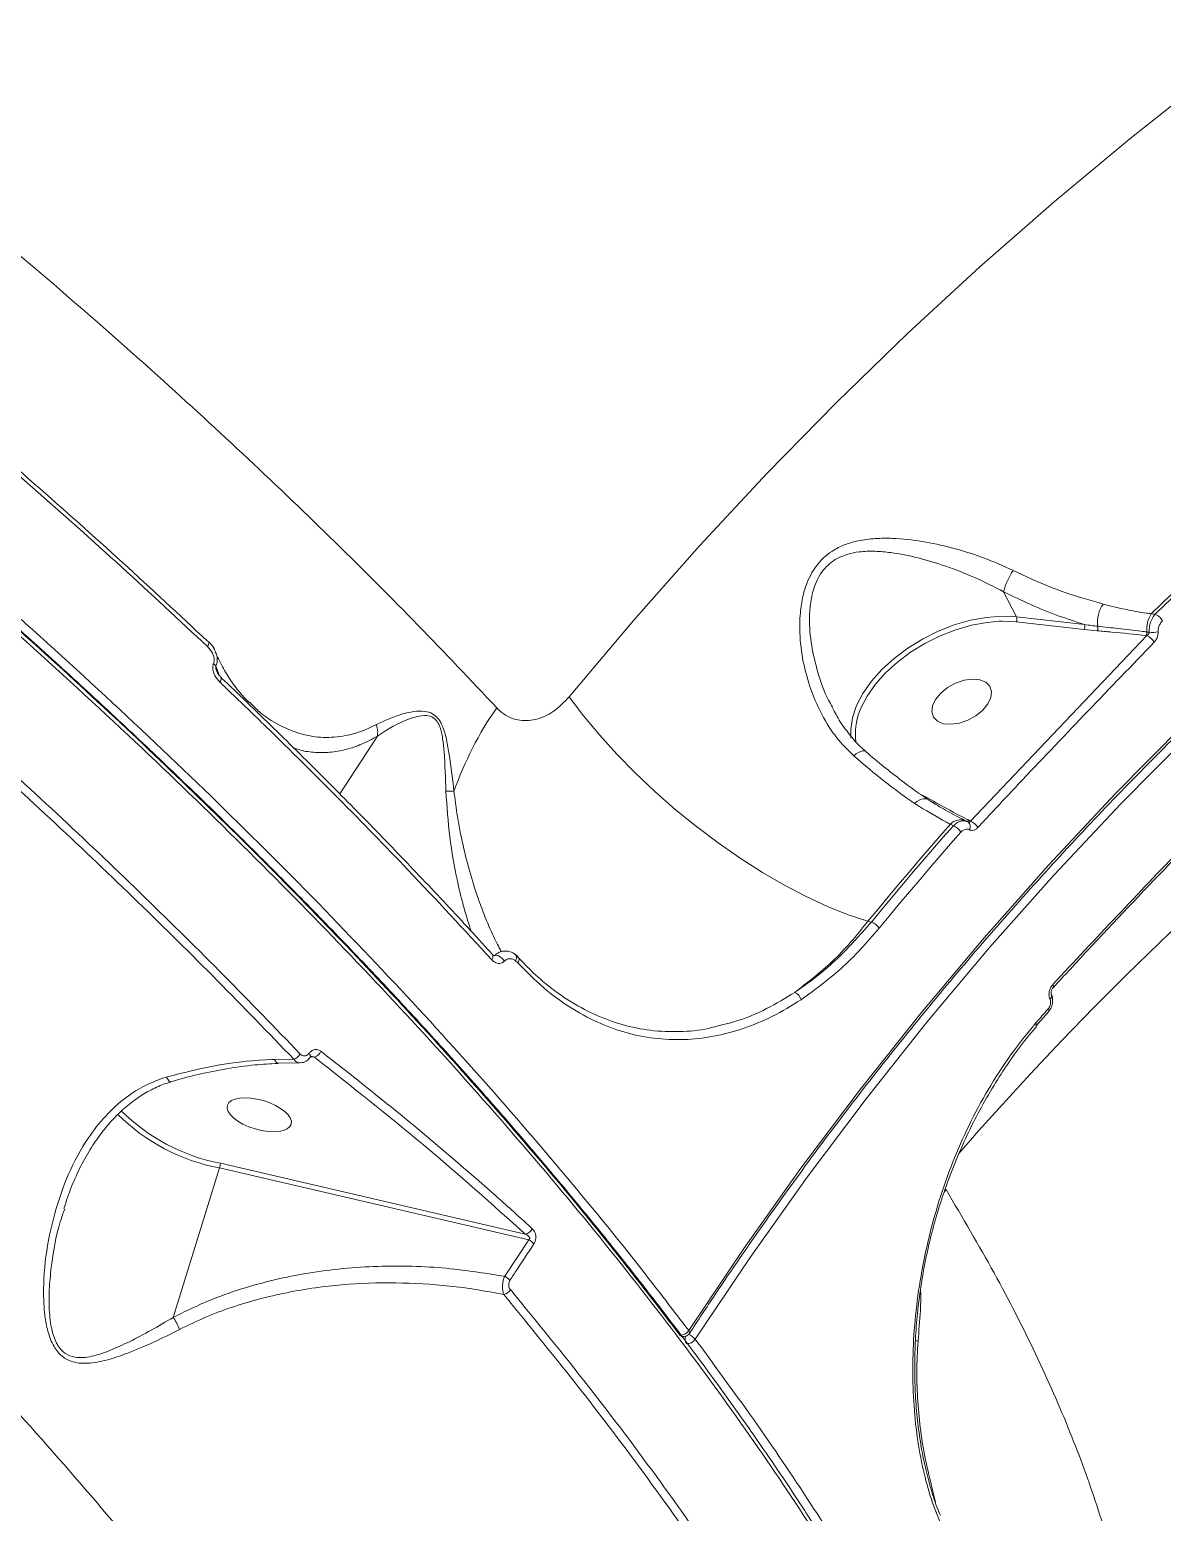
# Model space of a CAD drawing. Header units: millimetres. Extents: x -6104 to 7803, y -6013 to 4803.
# Drawn here: x 800.6 to 959.1, y 1631.9 to 1839.2 of the extents above; entities that cross this region are included whole.
import ezdxf

# ---------------------------------------------------------------- set-up
doc = ezdxf.new("R2010")
doc.units = ezdxf.units.MM
doc.layers.add('DIKOM_ОБЪЕКТ', color=7, linetype='Continuous')

msp = doc.modelspace()

# ---------------------------------------------------------------- linework, layer by layer
at = {"layer": 'DIKOM_ОБЪЕКТ', "color": 7, "linetype": 'Continuous', "lineweight": 15}
for p, q in [((936.854, 1760.641), (938.659, 1757.132)), ((938.659, 1757.132), (938.347, 1757.163)), ((938.604, 1756.427), (948.098, 1755.36)), ((948.153, 1756.065), (938.659, 1757.132)), ((958.054, 1757.507), (957.511, 1757.572)), ((956.885, 1754.506), (932.201, 1728.577)), ((948.098, 1755.36), (949.948, 1755.185)), ((956.783, 1754.518), (956.885, 1754.506)), ((831.45, 1745.138), (831.38, 1745.206)), ((849.258, 1740.454), (844.011, 1732.376)), ((925.769, 1732.038), (925.247, 1732.305)), ((927.136, 1731.295), (925.769, 1732.038)), ((929.415, 1728.129), (929.819, 1727.921)), ((931.147, 1728.821), (931.561, 1728.606)), ((931.518, 1728.628), (931.832, 1728.467)), ((932.201, 1728.577), (931.98, 1728.69)), ((918.355, 1714.444), (917.871, 1714.559)), ((868.598, 1709.042), (868.91, 1708.764)), ((943.514, 1704.36), (943.524, 1704.341)), ((943.784, 1705.313), (943.775, 1705.304)), ((943.327, 1703.672), (943.336, 1703.653)), ((943.131, 1701.915), (941.375, 1699.899)), ((837.563, 1695.274), (834.852, 1695.247)), ((838.37, 1694.748), (835.362, 1694.721)), ((839.926, 1695.588), (840.467, 1695.553)), ((820.707, 1659.172), (827.178, 1680.068)), ((827.178, 1680.068), (870.438, 1670.023)), ((869.954, 1670.827), (827.301, 1680.731)), ((928.537, 1676.69), (928.798, 1677.038)), ((870.438, 1670.023), (867.069, 1664.918)), ((927.337, 1633.269), (926.913, 1635.065))]:
    msp.add_line(p, q, dxfattribs=at)
at = {"layer": 'DIKOM_ОБЪЕКТ', "color": 7, "linetype": 'Continuous', "lineweight": 15, "flags": 128}
for points in [[(1022.055, 1870.646), (1010.336, 1863.625), (998.791, 1856.297), (987.428, 1848.664), (976.253, 1840.732), (965.271, 1832.504), (954.488, 1823.986), (943.911, 1815.182), (933.545, 1806.097), (923.396, 1796.736), (913.469, 1787.103), (903.771, 1777.205), (894.306, 1767.046), (885.079, 1756.633), (876.096, 1745.97)], [(1106.134, 1839.539), (1093.947, 1834.025), (1081.916, 1828.165), (1070.05, 1821.962), (1058.356, 1815.42), (1046.842, 1808.544), (1035.515, 1801.337), (1024.383, 1793.805), (1013.453, 1785.952), (1002.732, 1777.785), (992.227, 1769.307), (981.946, 1760.525), (971.895, 1751.444), (962.08, 1742.07), (952.508, 1732.41), (943.185, 1722.47), (934.117, 1712.256), (925.311, 1701.775), (916.772, 1691.034), (908.505, 1680.04), (900.517, 1668.8), (892.812, 1657.321)], [(893.718, 1656.115), (901.4, 1667.559), (909.364, 1678.766), (917.606, 1689.727), (926.12, 1700.436), (934.899, 1710.885), (943.94, 1721.068), (953.234, 1730.979), (962.777, 1740.61), (972.563, 1749.955), (982.584, 1759.008), (992.834, 1767.764), (1003.307, 1776.216), (1013.996, 1784.36), (1024.893, 1792.189), (1035.992, 1799.698), (1047.284, 1806.883), (1058.764, 1813.739), (1070.423, 1820.261), (1082.254, 1826.446), (1094.248, 1832.288), (1106.399, 1837.785)], [(938.347, 1757.163), (936.625, 1757.224), (934.464, 1757.063), (932.223, 1756.652), (929.951, 1755.998), (927.697, 1755.118), (925.512, 1754.029), (923.443, 1752.757), (921.535, 1751.328), (919.83, 1749.774), (918.366, 1748.13), (917.174, 1746.43), (916.281, 1744.713), (915.706, 1743.015), (915.461, 1741.375), (915.5, 1740.195)], [(916.699, 1743.875), (916.904, 1744.385), (917.77, 1746.05), (918.926, 1747.698), (920.346, 1749.293), (921.999, 1750.8), (923.849, 1752.185), (925.855, 1753.419), (927.974, 1754.475), (930.159, 1755.328), (932.363, 1755.962), (934.536, 1756.361), (936.233, 1756.506)], [(936.233, 1756.506), (936.632, 1756.517), (938.604, 1756.427)], [(825.508, 1752.97), (825.593, 1753.114), (825.656, 1753.253), (825.695, 1753.381), (825.708, 1753.493), (825.695, 1753.587), (825.657, 1753.658), (825.646, 1753.67)], [(825.646, 1753.67), (825.594, 1753.704), (825.51, 1753.724)], [(827.229, 1747.996), (827.318, 1748.148), (827.382, 1748.294), (827.419, 1748.427), (827.426, 1748.543), (827.405, 1748.638), (827.358, 1748.704)], [(933.931, 1744.077), (932.971, 1743.299), (931.851, 1742.68), (930.661, 1742.271), (929.498, 1742.104), (928.456, 1742.194), (927.62, 1742.532), (927.057, 1743.092), (926.813, 1743.828), (926.907, 1744.68), (927.333, 1745.58), (928.055, 1746.455), (929.015, 1747.233), (930.135, 1747.852), (931.325, 1748.261), (932.488, 1748.428), (933.529, 1748.339), (934.366, 1748), (934.929, 1747.441), (935.173, 1746.704), (935.078, 1745.852), (934.653, 1744.952), (933.931, 1744.077)], [(876.096, 1745.97), (878.1, 1743.307), (880.32, 1740.625), (882.737, 1737.951), (885.327, 1735.307), (888.067, 1732.719), (890.933, 1730.21), (893.898, 1727.803), (896.935, 1725.519), (900.017, 1723.38), (903.115, 1721.405), (906.201, 1719.612), (909.247, 1718.017), (912.226, 1716.635), (915.109, 1715.479), (917.871, 1714.559)], [(915.91, 1737.688), (916.246, 1737.956), (916.571, 1738.168), (916.872, 1738.317), (917.138, 1738.398), (917.359, 1738.407), (917.528, 1738.344), (917.552, 1738.325)], [(924.377, 1731.046), (924.695, 1731.298), (925.021, 1731.494), (925.347, 1731.626), (925.661, 1731.693), (925.954, 1731.691), (926.218, 1731.62), (926.37, 1731.539)], [(917.871, 1714.559), (919.29, 1716.279), (920.716, 1717.992), (922.149, 1719.699), (923.589, 1721.399), (925.035, 1723.092), (926.488, 1724.778), (927.948, 1726.457), (929.415, 1728.129)], [(929.819, 1727.921), (928.363, 1726.26), (926.913, 1724.593), (925.47, 1722.918), (924.033, 1721.237), (922.604, 1719.549), (921.181, 1717.854), (919.765, 1716.153), (918.355, 1714.444)], [(919.444, 1713.592), (920.851, 1715.297), (922.264, 1716.994), (923.684, 1718.685), (925.11, 1720.37), (926.543, 1722.047), (927.983, 1723.718), (929.43, 1725.382), (930.883, 1727.039)], [(867.023, 1708.988), (866.865, 1709.2), (866.668, 1709.402), (866.447, 1709.577), (866.22, 1709.71), (866.005, 1709.791), (865.821, 1709.814), (865.681, 1709.777), (865.632, 1709.737)], [(868.598, 1709.042), (868.666, 1709.226), (868.703, 1709.406), (868.708, 1709.573), (868.68, 1709.722), (868.621, 1709.844), (868.532, 1709.936), (868.528, 1709.939)], [(869.003, 1709.515), (868.925, 1709.579), (868.91, 1709.588)], [(868.91, 1708.764), (868.993, 1708.91), (869.051, 1709.054), (869.082, 1709.191), (869.084, 1709.316), (869.058, 1709.424), (869.004, 1709.513), (869.003, 1709.515)], [(943.751, 1705.74), (943.803, 1705.61), (943.827, 1705.495), (943.823, 1705.397), (943.79, 1705.321), (943.784, 1705.313)], [(943.089, 1702.327), (943.139, 1702.216), (943.168, 1702.116), (943.174, 1702.028), (943.157, 1701.957), (943.131, 1701.915)], [(941.361, 1699.884), (941.362, 1699.885), (941.375, 1699.899)], [(839.712, 1696.108), (839.826, 1695.946), (839.896, 1695.794), (839.917, 1695.661), (839.89, 1695.556), (839.881, 1695.541)], [(834.852, 1695.247), (834.99, 1694.984), (835.142, 1694.804), (835.3, 1694.717), (835.372, 1694.71)], [(819.78, 1692.783), (819.941, 1692.472), (820.091, 1692.245), (820.222, 1692.114), (820.327, 1692.086), (820.33, 1692.086)], [(892.812, 1657.321), (892.886, 1657.207), (892.929, 1657.103), (892.94, 1657.014), (892.917, 1656.944), (892.917, 1656.943)]]:
    msp.add_lwpolyline(points, dxfattribs=at)
at = {"layer": 'DIKOM_ОБЪЕКТ', "color": 7, "linetype": 'Continuous', "lineweight": 15}
for centre, radius, start, end in [((1304.467, 1399.055), 498.912, 126.94603, 134.06111), ((1304.729, 1399.08), 498.652, 126.96203, 134.04512), ((1276.698, 1380.322), 459.196, 121.79359, 138.92734), ((946.2, 1758.292), 9.637, 146.39708, 165.89174), ((954.813, 1756.32), 4.821, 147.252, 185.87251), ((937.974, 1756.831), 0.748, 327.3615, 23.69499), ((960.718, 1755.448), 3.847, 146.47746, 186.42088), ((957.198, 1755.601), 2.089, 27.28309, 65.81076), ((947.468, 1755.764), 0.748, 327.36422, 23.69228), ((949.267, 1755.582), 0.789, 329.75516, 18.04617), ((956.128, 1754.927), 0.773, 327.97165, 6.7105), ((956.007, 1752.505), 2.185, 29.41504, 66.31169), ((957.689, 1757.66), 2.72, 260.00515, 286.58956), ((825.758, 1749.66), 1.09, 33.28882, 57.79653), ((906.629, 1716.238), 49.487, 145.29257, 160.53677), ((924.332, 1740.826), 8.22, 158.22251, 187.96458), ((859.194, 1725.935), 6.836, 83.47556, 92.88947), ((926.814, 1731.66), 0.487, 284.06267, 311.37701), ((930.82, 1726.889), 1.874, 68.12035, 138.57596), ((929.038, 1725.897), 2.17, 31.76399, 68.89699), ((931.71, 1728.944), 0.371, 247.71965, 316.82369), ((931.371, 1727.792), 0.824, 329.21309, 52.48681), ((931.435, 1726.64), 2.083, 29.62639, 68.43072), ((917.607, 1712.366), 2.209, 33.72396, 70.2129), ((864.795, 1709.629), 0.629, 316.32293, 30.98383), ((907.072, 1703.24), 1.491, 13.37922, 68.02259), ((942.913, 1704.153), 0.634, 310.68426, 19.83055), ((942.919, 1704.136), 0.638, 310.80875, 18.81192), ((1315.877, 1376.026), 495.422, 138.8044, 139.11396), ((941.026, 1700.069), 0.389, 334.06136, 37.98099), ((836.959, 1696.931), 1.764, 290.04349, 328.31044), ((840.015, 1696.958), 1.476, 287.84292, 336.93444), ((832.324, 1707.007), 26.752, 225.05972, 259.17763), ((832.398, 1707.27), 27.698, 225.37085, 259.13658), ((824.74, 1680.865), 2.564, 341.88403, 357.00474), ((869.687, 1672.167), 1.366, 281.27356, 334.33798), ((869.441, 1668.043), 2.217, 39.18289, 63.25517), ((866.121, 1662.95), 2.184, 39.88622, 64.25532), ((866.575, 1663.853), 1.529, 283.88453, 328.32178), ((814.074, 1654.683), 8.01, 20.44954, 34.08888), ((891.708, 1657.995), 1.294, 263.98645, 328.58687), ((891.973, 1656.991), 0.49, 215.11047, 255.97532), ((892.079, 1657.49), 1, 257.00643, 326.88966), ((891.893, 1654.625), 2.356, 39.2506, 67.30856), ((893.488, 1656.131), 1.19, 160.31024, 211.69322), ((892.617, 1656.788), 1.29, 263.72119, 328.55645)]:
    msp.add_arc(centre, radius, start, end, dxfattribs=at)
at = {"layer": 'DIKOM_ОБЪЕКТ', "color": 7, "linetype": 'Continuous', "lineweight": 15, "extrusion": (0, 0, -1)}
msp.add_ellipse((832.736, 1687.506), major_axis=(4.462, -1.322), ratio=0.44303, dxfattribs=at)
at = {"layer": 'DIKOM_ОБЪЕКТ', "color": 7, "linetype": 'Continuous', "lineweight": 15}
for points, knots in [([(865.948, 1744.415), (862.314, 1748.266), (855.043, 1755.973), (843.404, 1767.598), (831.269, 1779.233), (818.441, 1791.012), (804.931, 1802.906), (790.745, 1814.887), (776.107, 1826.761), (760.623, 1838.832), (744.283, 1851.053), (727.1, 1863.369), (709.405, 1875.524), (691.237, 1887.465), (672.65, 1899.145), (654.074, 1910.292), (635.575, 1920.88), (617.213, 1930.897), (598.668, 1940.518), (579.996, 1949.691), (561.261, 1958.371), (542.892, 1966.361), (524.943, 1973.649), (507.457, 1980.24), (490.135, 1986.249), (473.044, 1991.628), (456.253, 1996.341), (441.19, 2000.025), (427.78, 2002.844), (415.881, 2004.967), (404.346, 2006.631), (393.217, 2007.827), (382.544, 2008.552), (372.328, 2008.799), (362.533, 2008.605), (356.417, 2008.071), (353.359, 2007.805)], [0, 0, 0, 0, 0.0277654, 0.0555639, 0.0833624, 0.1111276, 0.1400315, 0.168973, 0.1979143, 0.226818, 0.2582448, 0.2896958, 0.3211227, 0.3534672, 0.3858385, 0.4181831, 0.449506, 0.480853, 0.5121759, 0.5444126, 0.5766757, 0.6089124, 0.640161, 0.6714336, 0.7026821, 0.7348412, 0.7670266, 0.7991857, 0.8241463, 0.849107, 0.8742669, 0.8994268, 0.9244695, 0.9495121, 0.974756, 1, 1, 1, 1]), ([(892.812, 1657.321), (890.702, 1660.084), (885.018, 1667.527), (874.986, 1679.819), (862.532, 1694.188), (849.086, 1708.803), (834.67, 1723.62), (819.307, 1738.591), (803.336, 1753.387), (786.827, 1767.961), (769.858, 1782.272), (752.154, 1796.553), (733.745, 1810.753), (714.68, 1824.818), (695.377, 1838.44), (675.91, 1851.581), (656.351, 1864.218), (636.382, 1876.555), (616.057, 1888.537), (595.438, 1900.111), (574.98, 1911.023), (554.749, 1921.251), (534.805, 1930.789), (514.823, 1939.791), (494.873, 1948.204), (475.026, 1955.982), (455.718, 1962.954), (437.005, 1969.115), (418.924, 1974.478), (401.182, 1979.131), (383.856, 1983.026), (367.018, 1986.131), (351.715, 1988.281), (337.875, 1989.611), (325.397, 1990.256), (313.481, 1990.291), (302.169, 1989.706), (291.579, 1988.51), (281.761, 1986.713), (273.613, 1984.623), (268.905, 1982.973), (266.988, 1982.301)], [0, 0, 0, 0, 0.0156522, 0.0421681, 0.0687043, 0.0952203, 0.1225063, 0.1498146, 0.1771006, 0.2036165, 0.2301528, 0.2566687, 0.2839548, 0.3112631, 0.3385491, 0.365065, 0.3916013, 0.4181172, 0.4454032, 0.4727115, 0.4999976, 0.5265134, 0.5530497, 0.5795655, 0.6068517, 0.6341599, 0.661446, 0.6879619, 0.714498, 0.7410139, 0.7682999, 0.7956082, 0.8228942, 0.8459723, 0.8690774, 0.8921825, 0.9155065, 0.9388306, 0.9615638, 0.9843486, 1, 1, 1, 1]), ([(1105.984, 1838.947), (1104.031, 1838.087), (1098.364, 1835.592), (1089.078, 1831.24), (1078.175, 1825.8), (1067.412, 1820.071), (1056.792, 1814.064), (1046.323, 1807.779), (1036.009, 1801.22), (1025.857, 1794.391), (1015.871, 1787.295), (1006.058, 1779.937), (996.422, 1772.32), (986.969, 1764.448), (977.705, 1756.327), (968.633, 1747.959), (959.759, 1739.351), (951.089, 1730.505), (942.625, 1721.428), (934.374, 1712.125), (926.34, 1702.599), (918.526, 1692.857), (910.937, 1682.905), (903.581, 1672.743), (897.6, 1664.065), (894.105, 1658.75), (892.917, 1656.943)], [0, 0, 0, 0, 0.0228178, 0.0662207, 0.1096244, 0.1530278, 0.1964311, 0.2398344, 0.2832372, 0.3266402, 0.3700429, 0.4134454, 0.4568477, 0.5002497, 0.5436515, 0.587053, 0.6304543, 0.6738551, 0.7172559, 0.7606561, 0.8040562, 0.8474559, 0.8908554, 0.9342544, 0.9776534, 1, 1, 1, 1]), ([(698.966, 1833.586), (702.695, 1830.964), (712.743, 1823.9), (728.799, 1812.133), (746.97, 1798.262), (764.807, 1784.028), (782.24, 1769.474), (799.196, 1754.642), (815.302, 1739.858), (830.521, 1725.172), (844.84, 1710.631), (858.492, 1695.997), (871.398, 1681.319), (883.495, 1666.647), (894.517, 1652.305), (904.451, 1638.333), (913.308, 1624.765), (921.234, 1611.38), (928.158, 1598.232), (934.033, 1585.375), (938.727, 1573.092), (942.257, 1561.409), (944.648, 1550.348), (945.978, 1539.705), (946.046, 1529.625), (945.584, 1522.738), (944.759, 1519.453), (944.679, 1519.132)], [0, 0, 0, 0, 0.0245685, 0.0661874, 0.1078383, 0.1494572, 0.1922848, 0.2351476, 0.2779753, 0.3195941, 0.361245, 0.4028639, 0.4456917, 0.4885542, 0.531382, 0.5730004, 0.6146507, 0.6562691, 0.6990963, 0.7419584, 0.7847856, 0.8264043, 0.868055, 0.9096737, 0.9525012, 0.9953636, 1, 1, 1, 1]), ([(714.021, 1823.576), (720.119, 1819.12), (732.509, 1810.065), (750.623, 1796.072), (768.428, 1781.748), (785.623, 1767.269), (801.111, 1753.606), (814.99, 1740.812), (827.394, 1728.912), (839.299, 1717.007), (850.806, 1704.989), (861.874, 1692.877), (872.445, 1680.702), (882.431, 1668.618), (888.526, 1660.677), (891.572, 1656.709)], [0, 0, 0, 0, 0.0840342, 0.170757, 0.2574797, 0.3440636, 0.4303755, 0.5003136, 0.5703238, 0.640334, 0.710272, 0.7826637, 0.855136, 0.9276081, 1, 1, 1, 1]), ([(715.514, 1822.583), (717.654, 1821.034), (722.891, 1817.24), (731.096, 1811.134), (740.124, 1804.289), (748.999, 1797.406), (757.731, 1790.488), (766.322, 1783.529), (774.774, 1776.529), (783.09, 1769.485), (791.272, 1762.396), (799.322, 1755.26), (807.243, 1748.073), (815.028, 1740.843), (822.65, 1733.593), (830.079, 1726.352), (837.292, 1719.14), (844.288, 1711.962), (851.069, 1704.813), (857.639, 1697.692), (864, 1690.596), (870.154, 1683.523), (876.103, 1676.471), (881.848, 1669.438), (887.39, 1662.421), (892.728, 1655.423), (897.849, 1648.461), (902.73, 1641.563), (907.354, 1634.753), (911.715, 1628.041), (915.816, 1621.423), (919.66, 1614.895), (923.248, 1608.455), (926.581, 1602.101), (929.661, 1595.832), (932.487, 1589.645), (935.061, 1583.54), (937.381, 1577.515), (939.443, 1571.581), (941.24, 1565.76), (942.761, 1560.077), (944.005, 1554.54), (944.972, 1549.15), (945.662, 1543.905), (946.079, 1538.801), (946.218, 1533.84), (946.09, 1529.014), (945.659, 1524.344), (945.24, 1521.143), (944.888, 1519.544), (944.857, 1519.405)], [0, 0, 0, 0, 0.0148392, 0.0363253, 0.0577125, 0.0790247, 0.1002866, 0.1215226, 0.1427569, 0.1640091, 0.1852998, 0.2066537, 0.2280948, 0.2496473, 0.2712481, 0.2927746, 0.3141948, 0.3355335, 0.356815, 0.3780635, 0.3993037, 0.4205573, 0.4418427, 0.4631845, 0.4846068, 0.5061338, 0.5277482, 0.5493324, 0.5707974, 0.5921743, 0.6134878, 0.6347618, 0.6560208, 0.6772885, 0.6985816, 0.719924, 0.7413394, 0.7628517, 0.7844715, 0.806088, 0.8276029, 0.8490185, 0.8703574, 0.8916418, 0.9128937, 0.9341344, 0.9553849, 0.9766596, 0.9979801, 1, 1, 1, 1]), ([(825.51, 1753.724), (821.563, 1757.405), (813.671, 1764.766), (801.295, 1775.784), (788.569, 1786.776), (779.766, 1794.048), (775.365, 1797.684)], [0, 0, 0, 0, 0.2490999, 0.4982002, 0.7491004, 1, 1, 1, 1]), ([(775.26, 1797.029), (779.639, 1793.411), (788.397, 1786.175), (801.123, 1775.186), (813.559, 1764.116), (821.525, 1756.685), (825.508, 1752.97)], [0, 0, 0, 0, 0.2491002, 0.498199, 0.7490995, 1, 1, 1, 1]), ([(938.174, 1763.626), (936.808, 1764.241), (934.025, 1765.495), (929.703, 1766.818), (925.438, 1767.746), (921.869, 1768.142), (918.88, 1768.125), (916.682, 1767.848), (914.745, 1767.305), (912.767, 1766.38), (910.774, 1764.68), (909.391, 1762.224), (908.665, 1759.731), (908.278, 1756.854), (908.361, 1753.341), (909.087, 1749.309), (910.416, 1745.351), (912.135, 1742.098), (914.003, 1739.526), (915.271, 1738.304), (915.91, 1737.688)], [0, 0, 0, 0, 0.0741106, 0.1510349, 0.2205978, 0.2917254, 0.3343335, 0.3775445, 0.4100556, 0.4432596, 0.4962505, 0.5490824, 0.588534, 0.628978, 0.696114, 0.7650068, 0.8354344, 0.9076276, 0.9534371, 1, 1, 1, 1]), ([(912.901, 1744.5), (912.712, 1744.829), (911.833, 1746.35), (910.837, 1749.265), (909.904, 1753.135), (909.627, 1756.457), (909.82, 1759.211), (910.339, 1761.521), (911.495, 1763.79), (913.271, 1765.244), (915.048, 1765.941), (916.81, 1766.283), (918.838, 1766.348), (921.585, 1766.104), (924.905, 1765.43), (928.833, 1764.236), (932.893, 1762.677), (935.521, 1761.326), (936.854, 1760.641)], [0, 0, 0, 0, 0.02388, 0.1105507, 0.1901131, 0.2713456, 0.3162373, 0.3621664, 0.4200008, 0.4775442, 0.513715, 0.5510031, 0.6004101, 0.6506559, 0.733729, 0.8185043, 0.9079326, 1, 1, 1, 1]), ([(950.758, 1758.928), (948.992, 1759.429), (945.76, 1760.347), (941.522, 1762.036), (939.106, 1763.183), (938.174, 1763.626)], [0, 0, 0, 0, 0.4251195, 0.7780783, 1, 1, 1, 1]), ([(936.854, 1760.641), (938.12, 1760.027), (940.663, 1758.793), (944.453, 1757.263), (946.937, 1756.458), (948.153, 1756.065)], [0, 0, 0, 0, 0.3357593, 0.6747593, 1, 1, 1, 1]), ([(957.511, 1757.572), (957.272, 1757.6), (956.058, 1757.74), (953.845, 1758.149), (951.789, 1758.668), (950.758, 1758.928)], [0, 0, 0, 0, 0.1088952, 0.5528015, 1, 1, 1, 1]), ([(958.054, 1757.507), (957.994, 1757.437), (957.772, 1757.177), (957.463, 1756.613), (957.218, 1755.796), (957.217, 1755.253), (957.217, 1754.981)], [0, 0, 0, 0, 0.1092142, 0.4079527, 0.7031057, 1, 1, 1, 1]), ([(958.466, 1755.053), (958.47, 1755.216), (958.48, 1755.542), (958.654, 1756.029), (958.865, 1756.364), (959.014, 1756.518), (959.054, 1756.559)], [0, 0, 0, 0, 0.2954196, 0.590389, 0.890127, 1, 1, 1, 1]), ([(950.017, 1755.827), (949.742, 1755.858), (949.118, 1755.93), (948.499, 1756.016), (948.153, 1756.065)], [0, 0, 0, 0, 0.440338, 1, 1, 1, 1]), ([(949.948, 1755.185), (950.617, 1755.129), (952.914, 1754.934), (955.178, 1754.691), (956.783, 1754.518)], [0, 0, 0, 0, 0.291173, 1, 1, 1, 1]), ([(956.895, 1755.018), (956.628, 1755.048), (955.293, 1755.2), (953.015, 1755.473), (950.969, 1755.714), (950.017, 1755.827)], [0, 0, 0, 0, 0.1178834, 0.5894633, 1, 1, 1, 1]), ([(957.217, 1754.981), (957.207, 1754.927), (957.185, 1754.816), (957.078, 1754.66), (956.969, 1754.561), (956.899, 1754.516), (956.885, 1754.506)], [0, 0, 0, 0, 0.2865436, 0.5897849, 0.913771, 1, 1, 1, 1]), ([(957.217, 1754.981), (957.165, 1754.987), (957.057, 1754.999), (956.95, 1755.011), (956.895, 1755.018)], [0, 0, 0, 0, 0.4877993, 1, 1, 1, 1]), ([(957.91, 1753.579), (957.938, 1753.609), (958.074, 1753.755), (958.277, 1754.075), (958.451, 1754.564), (958.461, 1754.89), (958.466, 1755.053)], [0, 0, 0, 0, 0.0810355, 0.3908356, 0.6951295, 1, 1, 1, 1]), ([(825.508, 1752.97), (825.761, 1752.689), (826.135, 1752.273), (826.405, 1751.571), (826.467, 1751.102), (826.421, 1750.776), (826.358, 1750.628), (826.339, 1750.583)], [0, 0, 0, 0, 0.4385556, 0.6486722, 0.8192231, 0.9451739, 1, 1, 1, 1]), ([(825.637, 1753.661), (825.712, 1753.593), (826.033, 1753.303), (826.393, 1752.835), (826.565, 1752.382), (826.613, 1752.256)], [0, 0, 0, 0, 0.1808512, 0.7713465, 1, 1, 1, 1]), ([(826.594, 1752.254), (826.736, 1751.916), (827.216, 1750.773), (828.177, 1749.077), (829.482, 1747.17), (830.573, 1745.842), (831.249, 1745.24), (831.405, 1745.101)], [0, 0, 0, 0, 0.1099778, 0.3719592, 0.6406358, 0.9168795, 1, 1, 1, 1]), ([(826.669, 1750.259), (826.701, 1750.332), (826.807, 1750.57), (826.895, 1751.065), (826.858, 1751.687), (826.691, 1752.083), (826.617, 1752.257)], [0, 0, 0, 0, 0.1200621, 0.3890618, 0.7306786, 1, 1, 1, 1]), ([(933.246, 1727.67), (933.661, 1728.114), (935.732, 1730.337), (943.855, 1739.007), (951.733, 1747.175), (957.91, 1753.579)], [0, 0, 0, 0, 0.0512246, 0.2561279, 1, 1, 1, 1]), ([(826.339, 1750.583), (826.318, 1750.534), (826.251, 1750.376), (826.205, 1750.024), (826.274, 1749.507), (826.567, 1748.746), (826.967, 1748.293), (827.229, 1747.996)], [0, 0, 0, 0, 0.0555114, 0.1783992, 0.3495134, 0.5728839, 1, 1, 1, 1]), ([(826.741, 1749.658), (826.727, 1749.694), (826.684, 1749.807), (826.65, 1749.985), (826.64, 1750.162), (826.663, 1750.239), (826.669, 1750.259)], [0, 0, 0, 0, 0.2121553, 0.6648074, 0.9124904, 1, 1, 1, 1]), ([(827.106, 1749.023), (827.077, 1749.103), (826.933, 1749.513), (826.787, 1749.926), (826.669, 1750.259)], [0, 0, 0, 0, 0.19564404, 1, 1, 1, 1]), ([(826.738, 1749.657), (826.741, 1749.645), (826.783, 1749.477), (826.98, 1749.122), (827.224, 1748.866), (827.371, 1748.713)], [0, 0, 0, 0, 0.0284598, 0.4162637, 1, 1, 1, 1]), ([(827.229, 1747.996), (827.666, 1747.58), (829.846, 1745.498), (835.456, 1740.081), (843.865, 1731.742), (854.465, 1720.877), (861.39, 1713.375), (865.25, 1709.195)], [0, 0, 0, 0, 0.0321582, 0.1607922, 0.4182839, 0.6757758, 1, 1, 1, 1]), ([(827.342, 1748.699), (827.941, 1748.134), (831.084, 1745.163), (836.592, 1739.787), (843.84, 1732.584), (850.869, 1725.404), (857.679, 1718.245), (862.493, 1713.092), (864.978, 1710.331), (865.325, 1709.945)], [0, 0, 0, 0, 0.0437631, 0.22982777, 0.4154636, 0.60046018, 0.78502602, 0.96998755, 1, 1, 1, 1]), ([(876.096, 1745.97), (875.377, 1745.222), (873.955, 1743.743), (871.413, 1742.626), (868.895, 1742.536), (867.047, 1743.344), (866.186, 1744.183), (865.948, 1744.415)], [0, 0, 0, 0, 0.2385212, 0.4713362, 0.6968023, 0.9159942, 1, 1, 1, 1]), ([(849.084, 1742.05), (848.352, 1741.702), (846.887, 1741.006), (844.398, 1740.368), (841.652, 1740.162), (838.752, 1740.618), (835.775, 1741.771), (833.311, 1743.242), (831.9, 1744.679), (831.45, 1745.138)], [0, 0, 0, 0, 0.1000411, 0.2001437, 0.3605462, 0.5214968, 0.6822209, 0.8985149, 1, 1, 1, 1]), ([(859.97, 1732.727), (859.75, 1734.607), (859.445, 1737.206), (858.875, 1740.382), (858.37, 1741.987), (857.716, 1743.037), (856.903, 1743.691), (855.732, 1744.009), (854.317, 1743.921), (851.898, 1743.369), (850.277, 1742.609), (849.084, 1742.05)], [0, 0, 0, 0, 0.23112518, 0.31968401, 0.39142367, 0.43671692, 0.48224484, 0.54569196, 0.63883883, 0.73421506, 1, 1, 1, 1]), ([(912.865, 1744.481), (913.232, 1743.794), (914.015, 1742.33), (915.506, 1740.377), (916.712, 1739.008), (917.454, 1738.432), (917.56, 1738.35)], [0, 0, 0, 0, 0.2955025, 0.6296744, 0.9472485, 1, 1, 1, 1]), ([(849.264, 1740.466), (849.292, 1740.724), (849.345, 1741.202), (849.206, 1741.75), (849.101, 1742.009), (849.084, 1742.05)], [0, 0, 0, 0, 0.4994922, 0.9205726, 1, 1, 1, 1]), ([(849.264, 1740.466), (849.265, 1740.466), (850.368, 1741.225), (852.013, 1742.205), (854.334, 1743.108), (855.668, 1743.404), (856.779, 1743.263), (857.52, 1742.717), (858.067, 1741.736), (858.412, 1740.205), (858.705, 1737.119), (858.788, 1734.599), (858.849, 1732.763)], [0, 0, 0, 0, 0.0003162, 0.2742408, 0.3682402, 0.463506, 0.5235088, 0.5648336, 0.6061534, 0.6747007, 0.7629999, 1, 1, 1, 1]), ([(838.46, 1696.004), (834.944, 1699.652), (827.914, 1706.948), (816.775, 1717.935), (805.247, 1728.942), (797.2, 1736.27), (793.176, 1739.935)], [0, 0, 0, 0, 0.2491222, 0.4982428, 0.7491223, 1, 1, 1, 1]), ([(837.555, 1738.806), (837.788, 1738.72), (838.661, 1738.397), (840.321, 1738.151), (842.542, 1738.115), (844.797, 1738.511), (847.031, 1739.243), (848.514, 1740.049), (849.258, 1740.454)], [0, 0, 0, 0, 0.0712155, 0.2674724, 0.4677852, 0.6680216, 0.8332557, 1, 1, 1, 1]), ([(849.258, 1740.454), (849.259, 1740.455), (849.261, 1740.458), (849.263, 1740.462), (849.264, 1740.465), (849.264, 1740.466)], [0, 0, 0, 0, 0.3904854, 0.78690033, 1, 1, 1, 1]), ([(792.342, 1739.136), (796.332, 1735.504), (804.312, 1728.238), (815.802, 1717.274), (826.957, 1706.278), (834.028, 1698.942), (837.563, 1695.274)], [0, 0, 0, 0, 0.2491213, 0.4982427, 0.7491211, 1, 1, 1, 1]), ([(915.91, 1737.688), (917.337, 1736.464), (920.225, 1733.986), (922.982, 1732.034), (924.377, 1731.046)], [0, 0, 0, 0, 0.4942425, 1, 1, 1, 1]), ([(917.554, 1738.327), (917.666, 1738.229), (918.626, 1737.387), (920.428, 1735.899), (922.926, 1733.957), (924.909, 1732.514), (926.029, 1731.776), (926.362, 1731.556)], [0, 0, 0, 0, 0.03704713, 0.31827605, 0.59969156, 0.88106163, 1, 1, 1, 1]), ([(706.899, 1732.47), (711.711, 1728.513), (721.334, 1720.598), (735.299, 1708.514), (748.881, 1696.3), (762.472, 1683.54), (775.936, 1670.299), (789.158, 1656.622), (801.779, 1642.852), (813.726, 1629.038), (824.939, 1615.233), (835.059, 1601.888), (844.104, 1589.039), (852.117, 1576.709), (859.326, 1564.558), (865.669, 1552.642), (871.101, 1541.009), (875.598, 1529.678), (879.093, 1518.712), (881.551, 1508.112), (882.896, 1498.06), (883.122, 1488.775), (882.244, 1480.325), (880.709, 1473.382), (879.034, 1469.477), (878.354, 1467.89)], [0, 0, 0, 0, 0.0400046, 0.0800095, 0.1204123, 0.1608152, 0.2054795, 0.2501784, 0.2948426, 0.3408231, 0.3868418, 0.4328217, 0.4760809, 0.5193728, 0.5626316, 0.6071387, 0.6516822, 0.6961891, 0.7423061, 0.7884231, 0.8352025, 0.8819819, 0.925918, 0.9698885, 1, 1, 1, 1]), ([(858.849, 1732.763), (858.994, 1730.608), (859.286, 1726.242), (860.277, 1720.764), (861.359, 1716.337), (862.046, 1714.197), (862.382, 1713.151)], [0, 0, 0, 0, 0.2949446, 0.5974879, 0.8032245, 1, 1, 1, 1]), ([(866.61, 1710.303), (866.513, 1710.473), (866.092, 1711.203), (865.132, 1713.207), (863.838, 1716.324), (862.543, 1720.101), (861.449, 1724.149), (860.557, 1728.346), (860.166, 1731.268), (859.97, 1732.727)], [0, 0, 0, 0, 0.0421209, 0.1812822, 0.3504624, 0.5198125, 0.6795573, 0.8400063, 1, 1, 1, 1]), ([(926.37, 1731.54), (927.051, 1731.108), (928.543, 1730.161), (930.238, 1729.287), (931.126, 1728.833), (931.268, 1728.759)], [0, 0, 0, 0, 0.4138448, 0.9056682, 1, 1, 1, 1]), ([(931.98, 1728.69), (931.546, 1728.914), (929.906, 1729.76), (928.31, 1730.644), (927.136, 1731.295)], [0, 0, 0, 0, 0.2646902, 1, 1, 1, 1]), ([(968.163, 1731.413), (967.734, 1730.973), (965.591, 1728.774), (957.339, 1720.255), (949.713, 1712.109), (943.751, 1705.74)], [0, 0, 0, 0, 0.0517111, 0.2585531, 1, 1, 1, 1]), ([(924.377, 1731.046), (925.912, 1730.115), (927.651, 1729.059), (929.229, 1728.227), (929.415, 1728.129)], [0, 0, 0, 0, 0.8821471, 1, 1, 1, 1]), ([(968.219, 1730.974), (965.492, 1728.178), (958.855, 1721.372), (950.727, 1712.807), (945.394, 1707.019), (943.806, 1705.296)], [0, 0, 0, 0, 0.3287935, 0.800186, 1, 1, 1, 1]), ([(931.873, 1728.446), (931.805, 1728.479), (931.555, 1728.602), (931.057, 1728.643), (930.4, 1728.438), (930.012, 1728.094), (929.819, 1727.921)], [0, 0, 0, 0, 0.1106273, 0.4063445, 0.703522, 1, 1, 1, 1]), ([(930.883, 1727.039), (930.993, 1727.145), (931.214, 1727.357), (931.597, 1727.486), (931.89, 1727.463), (932.038, 1727.39), (932.079, 1727.37)], [0, 0, 0, 0, 0.2969043, 0.5940466, 0.8895263, 1, 1, 1, 1]), ([(932.201, 1728.577), (932.173, 1728.539), (932.117, 1728.462), (932.01, 1728.413), (931.926, 1728.419), (931.882, 1728.441), (931.873, 1728.446)], [0, 0, 0, 0, 0.31315, 0.6198165, 0.9172131, 1, 1, 1, 1]), ([(932.079, 1727.37), (932.109, 1727.355), (932.247, 1727.285), (932.525, 1727.251), (932.909, 1727.364), (933.134, 1727.568), (933.246, 1727.67)], [0, 0, 0, 0, 0.0856207, 0.3893202, 0.6948094, 1, 1, 1, 1]), ([(907.63, 1704.623), (909.417, 1705.994), (912.122, 1708.072), (915.481, 1711.587), (917.074, 1713.568), (917.871, 1714.559)], [0, 0, 0, 0, 0.4927822, 0.7463927, 1, 1, 1, 1]), ([(918.355, 1714.444), (916.696, 1712.576), (914.182, 1709.746), (910.518, 1706.634), (908.593, 1705.293), (907.63, 1704.623)], [0, 0, 0, 0, 0.4928095, 0.7464031, 1, 1, 1, 1]), ([(908.523, 1703.585), (910.417, 1704.964), (913.287, 1707.052), (916.875, 1710.594), (918.588, 1712.593), (919.444, 1713.592)], [0, 0, 0, 0, 0.4927649, 0.7463863, 1, 1, 1, 1]), ([(865.25, 1709.195), (865.291, 1709.152), (865.488, 1708.947), (865.866, 1708.711), (866.341, 1708.639), (866.732, 1708.732), (866.926, 1708.902), (867.023, 1708.988)], [0, 0, 0, 0, 0.0843587, 0.4026589, 0.6518158, 0.8254988, 1, 1, 1, 1]), ([(865.346, 1709.962), (865.4, 1709.901), (865.526, 1709.758), (865.654, 1709.744), (865.641, 1709.741), (865.638, 1709.74)], [0, 0, 0, 0, 0.3664733, 0.8514007, 1, 1, 1, 1]), ([(865.631, 1709.736), (865.63, 1709.735), (865.628, 1709.733), (865.642, 1709.747), (865.655, 1709.771), (865.661, 1709.781)], [0, 0, 0, 0, 0.4622527, 0.7790722, 1, 1, 1, 1]), ([(865.633, 1709.736), (865.635, 1709.739), (865.791, 1709.958), (866.245, 1710.24), (866.958, 1710.444), (867.686, 1710.365), (868.22, 1710.178), (868.462, 1709.966), (868.515, 1709.92)], [0, 0, 0, 0, 0.003046, 0.2392944, 0.4648446, 0.6906761, 0.9327683, 1, 1, 1, 1]), ([(867.023, 1708.988), (867.124, 1709.077), (867.325, 1709.254), (867.737, 1709.351), (868.179, 1709.296), (868.465, 1709.123), (868.598, 1709.042)], [0, 0, 0, 0, 0.2096685, 0.4181348, 0.7298471, 1, 1, 1, 1]), ([(868.397, 1710.026), (868.518, 1709.948), (868.739, 1709.805), (868.903, 1709.59), (868.977, 1709.494)], [0, 0, 0, 0, 0.54977206, 1, 1, 1, 1]), ([(897.303, 1700.04), (896.741, 1699.88), (894.825, 1699.332), (891.527, 1699.061), (887.466, 1699.208), (883.475, 1700.019), (879.598, 1701.454), (875.879, 1703.495), (872.23, 1706.144), (869.988, 1708.431), (868.823, 1709.62)], [0, 0, 0, 0, 0.0554331, 0.1890301, 0.323058, 0.4566502, 0.5896406, 0.7230574, 0.8560404, 1, 1, 1, 1]), ([(868.91, 1708.764), (870.101, 1707.548), (872.392, 1705.21), (876.12, 1702.499), (879.918, 1700.409), (883.876, 1698.934), (887.949, 1698.106), (892.096, 1697.917), (896.269, 1698.364), (900.427, 1699.475), (904.539, 1701.157), (907.196, 1702.777), (908.523, 1703.585)], [0, 0, 0, 0, 0.1070818, 0.2059728, 0.3051841, 0.4040762, 0.503337, 0.6029173, 0.7021784, 0.801347, 0.9008322, 1, 1, 1, 1]), ([(907.63, 1704.623), (906.33, 1703.834), (903.725, 1702.253), (900.253, 1700.757), (898.097, 1700.233), (897.303, 1700.04)], [0, 0, 0, 0, 0.3863536, 0.7739388, 1, 1, 1, 1]), ([(943.521, 1704.344), (943.522, 1704.342), (943.641, 1704.181), (943.719, 1703.737), (943.715, 1703.061), (943.506, 1702.395), (943.229, 1702.073), (943.112, 1701.938)], [0, 0, 0, 0, 0.0024397, 0.2414743, 0.5075588, 0.7931246, 1, 1, 1, 1]), ([(943.751, 1705.74), (943.65, 1705.613), (943.448, 1705.358), (943.254, 1704.866), (943.175, 1704.365), (943.212, 1703.953), (943.295, 1703.75), (943.327, 1703.672)], [0, 0, 0, 0, 0.2182536, 0.4367488, 0.6530101, 0.8657434, 1, 1, 1, 1]), ([(943.776, 1705.301), (943.768, 1705.293), (943.729, 1705.256), (943.644, 1705.131), (943.556, 1704.944), (943.5, 1704.743), (943.481, 1704.564), (943.49, 1704.428), (943.513, 1704.363), (943.511, 1704.367), (943.51, 1704.368)], [0, 0, 0, 0, 0.0437408, 0.1960006, 0.3552981, 0.5131359, 0.6489926, 0.7900002, 0.9401152, 1, 1, 1, 1]), ([(943.336, 1703.653), (943.342, 1703.641), (943.384, 1703.551), (943.433, 1703.352), (943.426, 1703.077), (943.364, 1702.8), (943.259, 1702.546), (943.142, 1702.395), (943.089, 1702.327)], [0, 0, 0, 0, 0.0339876, 0.2522724, 0.4705216, 0.5979459, 0.8193311, 1, 1, 1, 1]), ([(941.332, 1700.308), (940.144, 1698.856), (937.77, 1695.952), (934.669, 1691.123), (931.96, 1686.066), (929.665, 1680.838), (927.745, 1675.423), (926.232, 1669.884), (925.118, 1664.302), (924.404, 1658.75), (924.1, 1653.308), (924.181, 1648.045), (924.628, 1643.057), (925.433, 1638.427), (926.53, 1634.151), (927.512, 1631.651), (928.002, 1630.404)], [0, 0, 0, 0, 0.07510764, 0.15021531, 0.22128208, 0.2925778, 0.36364574, 0.43477041, 0.50612323, 0.5772492, 0.64834033, 0.71965909, 0.79075188, 0.8604289, 0.9303188, 1, 1, 1, 1]), ([(941.434, 1699.824), (941.068, 1699.404), (939.908, 1698.07), (938.078, 1695.593), (935.949, 1692.418), (933.962, 1689.043), (932.128, 1685.514), (930.468, 1681.861), (928.995, 1678.122), (927.723, 1674.334), (926.661, 1670.532), (925.814, 1666.747), (925.178, 1662.995), (924.731, 1659.274), (924.468, 1655.573), (924.389, 1651.9), (924.493, 1648.286), (924.779, 1644.765), (925.244, 1641.374), (925.877, 1638.144), (926.68, 1635.13), (927.402, 1632.89), (927.9, 1631.747), (928.03, 1631.448)], [0, 0, 0, 0, 0.0231576, 0.0733988, 0.1241387, 0.175241, 0.2265361, 0.277802, 0.3288179, 0.3794163, 0.4294653, 0.4788816, 0.5276415, 0.5763375, 0.6256833, 0.6756984, 0.7262878, 0.7773126, 0.8286042, 0.8799629, 0.9311453, 0.981986, 1, 1, 1, 1]), ([(839.712, 1696.108), (839.686, 1696.075), (839.581, 1695.942), (839.348, 1695.785), (839.03, 1695.725), (838.716, 1695.789), (838.545, 1695.932), (838.46, 1696.004)], [0, 0, 0, 0, 0.0798517, 0.3181359, 0.5556097, 0.7774217, 1, 1, 1, 1]), ([(841.373, 1696.38), (841.232, 1696.465), (840.951, 1696.635), (840.473, 1696.64), (840.034, 1696.472), (839.813, 1696.222), (839.712, 1696.108)], [0, 0, 0, 0, 0.2591531, 0.5177201, 0.7812122, 1, 1, 1, 1]), ([(870.918, 1671.575), (870.539, 1671.921), (868.643, 1673.653), (863.622, 1678.145), (855.605, 1685.019), (847.577, 1691.546), (842.74, 1695.315), (841.373, 1696.38)], [0, 0, 0, 0, 0.0413714, 0.2068691, 0.5381502, 0.8694299, 1, 1, 1, 1]), ([(834.852, 1695.247), (834.747, 1695.243), (832.232, 1695.146), (827.189, 1694.671), (822.266, 1693.416), (819.78, 1692.783)], [0, 0, 0, 0, 0.0210979, 0.5057138, 1, 1, 1, 1]), ([(835.372, 1694.691), (834.294, 1694.631), (831.909, 1694.499), (828.183, 1693.981), (824.25, 1693.184), (821.632, 1692.509), (820.338, 1692.096), (820.329, 1692.093)], [0, 0, 0, 0, 0.2170955, 0.480017, 0.7404505, 0.9982155, 1, 1, 1, 1]), ([(837.563, 1695.274), (837.678, 1695.142), (837.906, 1694.878), (838.208, 1694.734), (838.366, 1694.771), (838.385, 1694.775)], [0, 0, 0, 0, 0.4691832, 0.9379885, 1, 1, 1, 1]), ([(839.868, 1695.55), (839.732, 1695.388), (839.436, 1695.035), (838.883, 1694.773), (838.513, 1694.792), (838.386, 1694.799)], [0, 0, 0, 0, 0.3576257, 0.7787536, 1, 1, 1, 1]), ([(840.036, 1695.644), (840.019, 1695.645), (839.996, 1695.647), (839.902, 1695.582), (839.866, 1695.516), (839.86, 1695.504)], [0, 0, 0, 0, 0.6529401, 0.935307, 1, 1, 1, 1]), ([(840.035, 1695.64), (840.081, 1695.639), (840.229, 1695.637), (840.37, 1695.587), (840.467, 1695.553)], [0, 0, 0, 0, 0.3089133, 1, 1, 1, 1]), ([(840.467, 1695.553), (845.631, 1691.481), (855.976, 1683.322), (865.289, 1674.997), (869.954, 1670.827)], [0, 0, 0, 0, 0.4991776, 1, 1, 1, 1]), ([(819.78, 1692.783), (818.777, 1692.426), (816.768, 1691.713), (813.88, 1689.869), (811.175, 1687.403), (808.392, 1683.831), (805.936, 1679.262), (803.994, 1673.659), (802.755, 1667.718), (802.473, 1662.864), (802.723, 1659.367), (803.133, 1657.148), (803.881, 1655.139), (805.106, 1653.629), (806.858, 1652.755), (809.108, 1652.695), (811.693, 1653.235), (814.634, 1654.256), (817.928, 1655.645), (820.362, 1656.869), (821.579, 1657.481)], [0, 0, 0, 0, 0.0478381, 0.0957326, 0.1551283, 0.2146197, 0.3020668, 0.3896655, 0.4817493, 0.5736875, 0.607072, 0.6403856, 0.6772298, 0.7075561, 0.7379235, 0.7828312, 0.8291213, 0.8755393, 0.9377612, 1, 1, 1, 1]), ([(820.332, 1692.073), (820.26, 1692.055), (819.494, 1691.873), (818.1, 1691.253), (816.158, 1690.204), (814.29, 1688.83), (812.499, 1687.166), (810.807, 1685.191), (809.2, 1682.909), (807.733, 1680.318), (806.424, 1677.457), (805.749, 1675.42), (805.405, 1674.385)], [0, 0, 0, 0, 0.009064, 0.0967548, 0.1884351, 0.2850832, 0.3874422, 0.4958134, 0.6110626, 0.7354995, 0.8655945, 1, 1, 1, 1]), ([(951.091, 1578.461), (951.331, 1578.949), (952.68, 1581.694), (954.166, 1587.349), (955.46, 1595.45), (955.606, 1604.252), (954.724, 1613.443), (952.84, 1622.987), (950.032, 1632.824), (946.253, 1643.168), (941.458, 1654.015), (935.724, 1665.312), (931.106, 1673.131), (928.798, 1677.038)], [0, 0, 0, 0, 0.02105192, 0.11835688, 0.21849679, 0.3187183, 0.41885976, 0.5144038, 0.61001709, 0.70556175, 0.80368303, 0.90187838, 1, 1, 1, 1]), ([(820.707, 1659.172), (819.682, 1658.567), (817.622, 1657.352), (814.703, 1655.805), (811.921, 1654.524), (809.373, 1653.653), (807.215, 1653.427), (805.601, 1654.005), (804.472, 1655.198), (803.686, 1657.23), (803.328, 1659.934), (803.316, 1663.011), (803.733, 1667.273), (804.378, 1671.116), (805.311, 1673.754), (805.522, 1674.349)], [0, 0, 0, 0, 0.0919129, 0.1846852, 0.2650741, 0.3466776, 0.4193887, 0.462071, 0.5046431, 0.559264, 0.6320442, 0.7109894, 0.7900482, 0.9526241, 1, 1, 1, 1]), ([(871.159, 1669.444), (871.224, 1669.557), (871.354, 1669.785), (871.438, 1670.2), (871.427, 1670.618), (871.317, 1671.024), (871.138, 1671.351), (870.982, 1671.51), (870.918, 1671.575)], [0, 0, 0, 0, 0.1643423, 0.3291447, 0.489747, 0.6615998, 0.8613666, 1, 1, 1, 1]), ([(867.797, 1664.351), (868.128, 1664.862), (869.234, 1666.567), (870.366, 1668.259), (871.159, 1669.444)], [0, 0, 0, 0, 0.2996319, 1, 1, 1, 1]), ([(869.954, 1670.827), (870.017, 1670.796), (870.163, 1670.724), (870.355, 1670.591), (870.492, 1670.448), (870.55, 1670.339), (870.571, 1670.264), (870.571, 1670.195), (870.547, 1670.126), (870.501, 1670.067), (870.46, 1670.038), (870.438, 1670.023)], [0, 0, 0, 0, 0.1852032, 0.4305807, 0.6102083, 0.6934237, 0.7464632, 0.8083816, 0.8667612, 0.9298919, 1, 1, 1, 1]), ([(867.069, 1664.918), (864.169, 1665.372), (858.115, 1666.321), (850.292, 1666.44), (843.831, 1665.985), (838.999, 1665.318), (834.265, 1664.333), (829.617, 1663.003), (825.052, 1661.332), (822.155, 1659.892), (820.707, 1659.172)], [0, 0, 0, 0, 0.1847828, 0.3856889, 0.4882336, 0.5907676, 0.6915513, 0.7923242, 0.8961716, 1, 1, 1, 1]), ([(867.069, 1664.918), (866.999, 1664.732), (866.858, 1664.362), (866.758, 1663.719), (866.755, 1663.101), (866.833, 1662.65), (866.916, 1662.437), (866.942, 1662.368)], [0, 0, 0, 0, 0.2221349, 0.4444042, 0.6650735, 0.8922335, 1, 1, 1, 1]), ([(821.579, 1657.481), (822.748, 1658.05), (826.284, 1659.768), (832.628, 1661.87), (840.358, 1663.427), (848.064, 1664.083), (855.598, 1663.974), (861.909, 1663.318), (865.652, 1662.612), (866.942, 1662.368)], [0, 0, 0, 0, 0.0856253, 0.2590551, 0.4326123, 0.5932993, 0.7545385, 0.9153472, 1, 1, 1, 1]), ([(867.876, 1663.05), (867.868, 1663.061), (867.803, 1663.14), (867.708, 1663.306), (867.632, 1663.571), (867.62, 1663.846), (867.672, 1664.122), (867.755, 1664.275), (867.797, 1664.351)], [0, 0, 0, 0, 0.0354208, 0.2573183, 0.448186, 0.6280997, 0.8143521, 1, 1, 1, 1]), ([(906.14, 1610.449), (903.466, 1614.678), (898.116, 1623.137), (888.926, 1636.196), (878.958, 1649.488), (871.57, 1658.529), (867.876, 1663.05)], [0, 0, 0, 0, 0.2486165, 0.4972321, 0.7486159, 1, 1, 1, 1]), ([(924.881, 1655.833), (925.001, 1657.269), (925.168, 1659.275), (925.287, 1661.734), (925.253, 1662.716), (925.237, 1663.162)], [0, 0, 0, 0, 0.5790727, 0.8089929, 1, 1, 1, 1]), ([(866.942, 1662.368), (870.592, 1657.904), (877.891, 1648.975), (887.824, 1635.748), (897.052, 1622.655), (902.457, 1614.114), (905.159, 1609.843)], [0, 0, 0, 0, 0.2486154, 0.4972308, 0.748616, 1, 1, 1, 1]), ([(945.498, 1519.976), (945.92, 1522.187), (946.907, 1527.367), (947.168, 1536.341), (946.44, 1546.77), (944.495, 1557.906), (941.554, 1568.988), (937.806, 1579.899), (933.452, 1590.532), (928.269, 1601.524), (922.259, 1612.848), (915.49, 1624.383), (908, 1636.07), (900.727, 1646.632), (895.746, 1653.371), (893.718, 1656.115)], [0, 0, 0, 0, 0.064649, 0.1515185, 0.2409115, 0.3303771, 0.4197701, 0.4953742, 0.5710667, 0.6467591, 0.7231688, 0.7995784, 0.8740642, 0.9487187, 1, 1, 1, 1]), ([(924.881, 1655.833), (924.867, 1655.836), (924.78, 1655.859), (924.674, 1655.884), (924.53, 1655.906), (924.522, 1655.907)], [0, 0, 0, 0, 0.1610371, 0.9487706, 1, 1, 1, 1]), ([(926.913, 1635.065), (926.568, 1636.443), (925.557, 1640.47), (924.887, 1646.042), (924.633, 1651.614), (924.799, 1654.426), (924.881, 1655.833)], [0, 0, 0, 0, 0.2046011, 0.5977179, 0.7989024, 1, 1, 1, 1])]:
    msp.add_open_spline(points, degree=3, knots=knots, dxfattribs=at)

doc.saveas('drawing.dxf')
